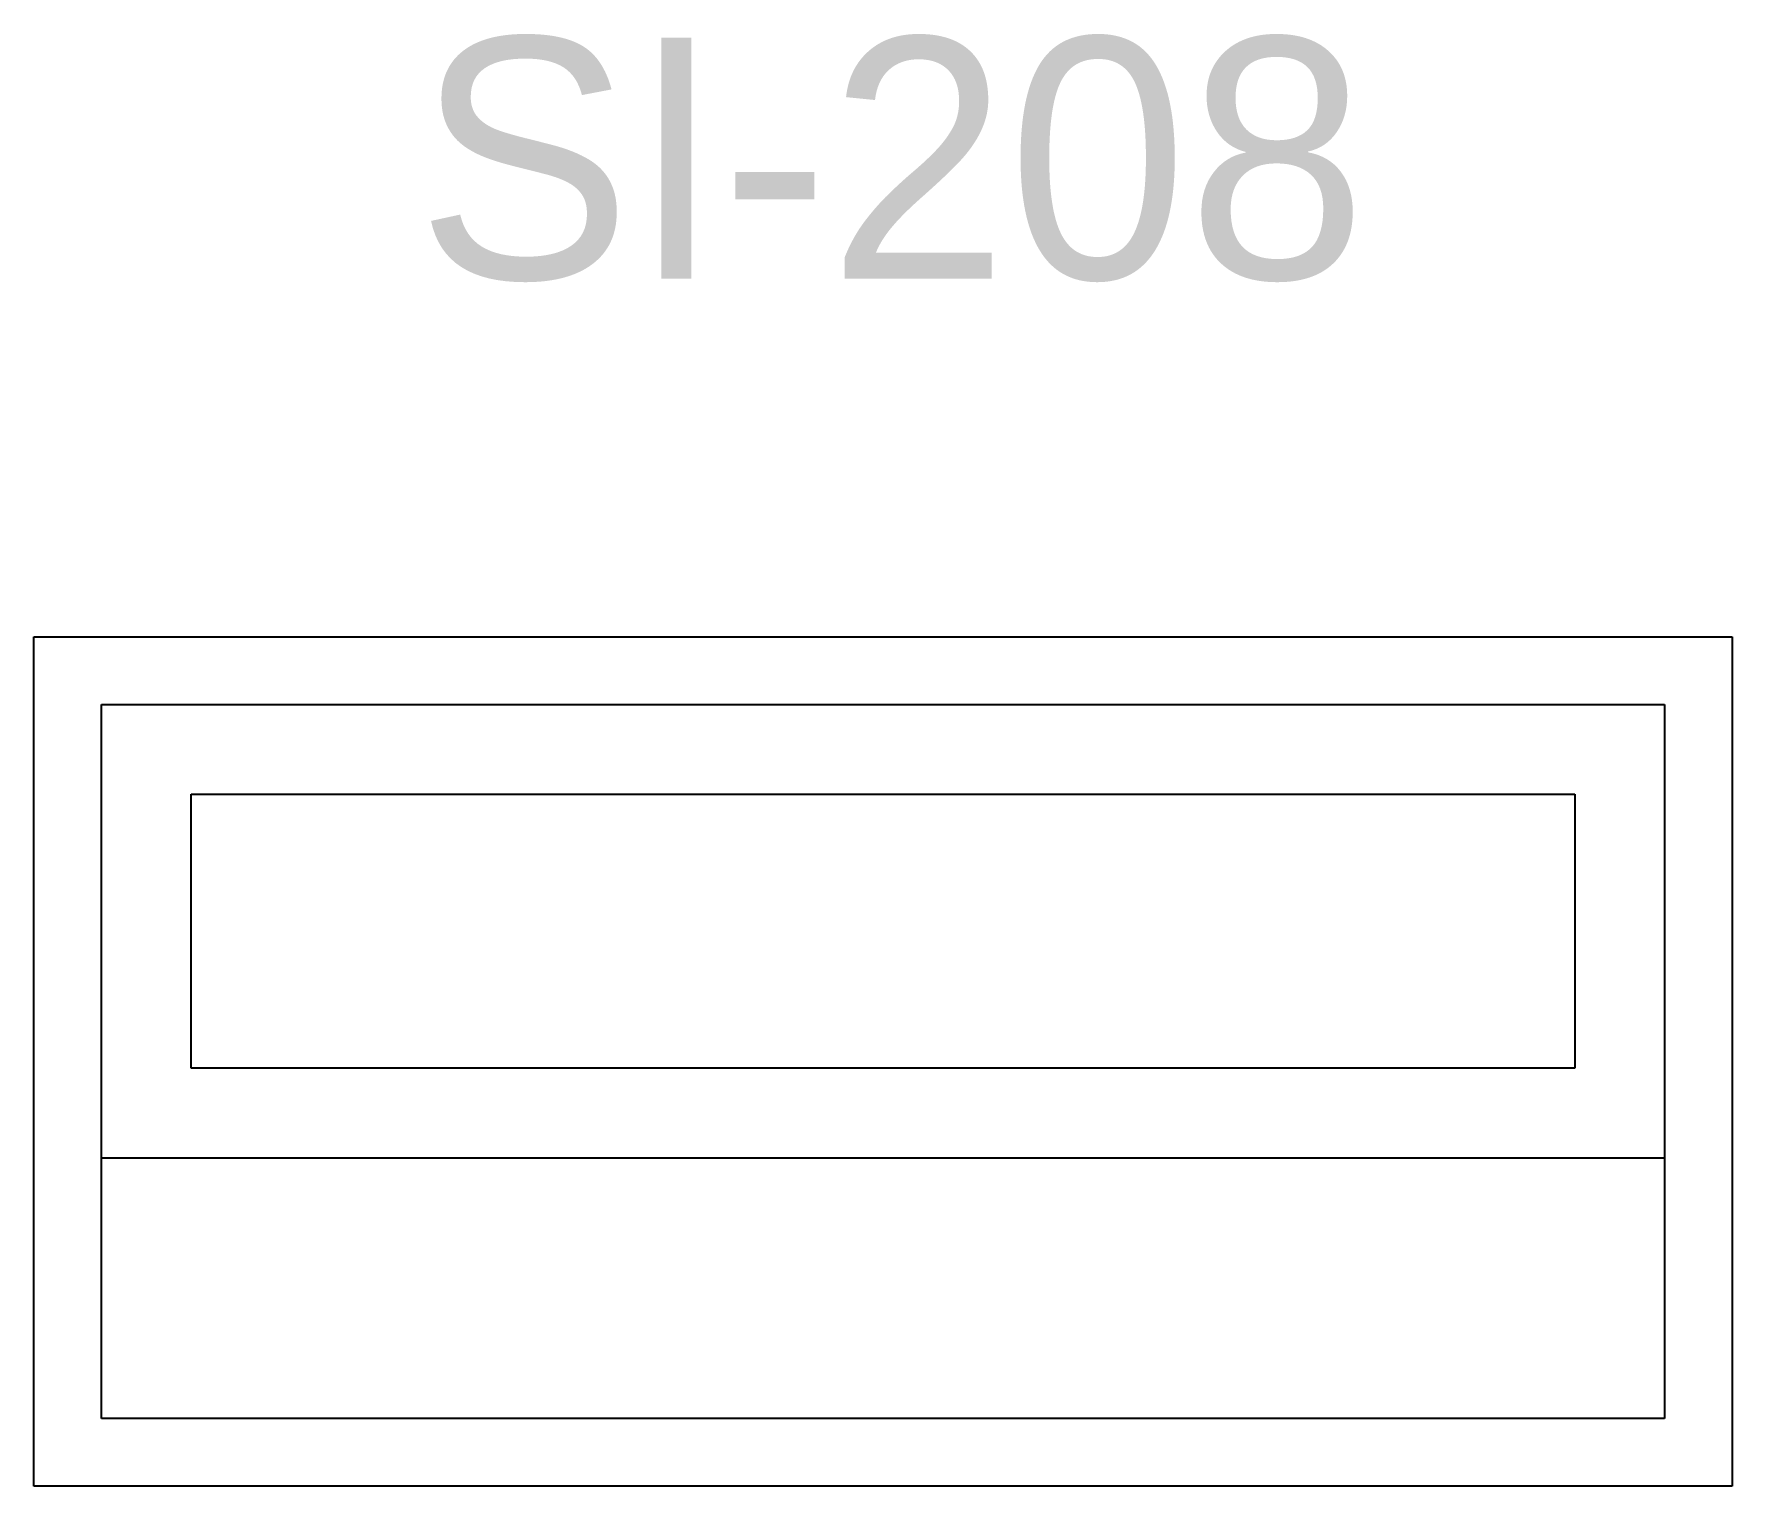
# Model space of a CAD drawing. Extents: x -0.343 to 0.317, y -0.178 to 0.387.
import ezdxf
from ezdxf.enums import TextEntityAlignment as Align

# ---------------------------------------------------------------- set-up
doc = ezdxf.new("R2010")
doc.units = 0
doc.header["$LTSCALE"] = 1.5
doc.header["$MEASUREMENT"] = 0
for name, color, linetype in [('1', 5, 'CONTINUOUS'), ('SWITCHES', 7, 'CONTINUOUS'), ('TEXT', 7, 'CONTINUOUS')]:
    doc.layers.add(name, color=color, linetype=linetype)

# ---------------------------------------------------------------- blocks, each defined once
blk = doc.blocks.new('NEWPORT1')
at = {"layer": '1'}
for p, q in [((-3.78, 1.89), (0, 1.89)), ((-3.78, 0), (-3.78, 1.89)), ((0, 1.89), (0, 0)), ((-3.63, 1.74), (-0.15, 1.74)), ((-3.63, 0.15), (-3.63, 1.74)), ((-0.15, 1.74), (-0.15, 0.15)), ((-3.43, 1.54), (-0.35, 1.54)), ((-3.43, 0.93), (-3.43, 1.54)), ((-0.35, 1.54), (-0.35, 0.93)), ((-0.35, 0.93), (-3.43, 0.93)), ((-0.15, 0.73), (-3.63, 0.73)), ((-0.15, 0.15), (-3.63, 0.15)), ((0, 0), (-3.78, 0))]:
    blk.add_line(p, q, dxfattribs=at)

msp = doc.modelspace()

# ---------------------------------------------------------------- block references
at = {"layer": 'SWITCHES', "linetype": 'CONTINUOUS', "xscale": 0.1746087300064815, "yscale": 0.1746087300064815, "zscale": 0.1746087300064815}
msp.add_blockref('NEWPORT1', (0.31675, -0.17762), dxfattribs=at)

# ---------------------------------------------------------------- texts
at = {"layer": 'TEXT', "linetype": 'CONTINUOUS'}
msp.add_text('SI-208', height=0.093755, dxfattribs=at).set_placement((-0.00993, 0.2916), align=Align.CENTER)

doc.saveas('drawing.dxf')
